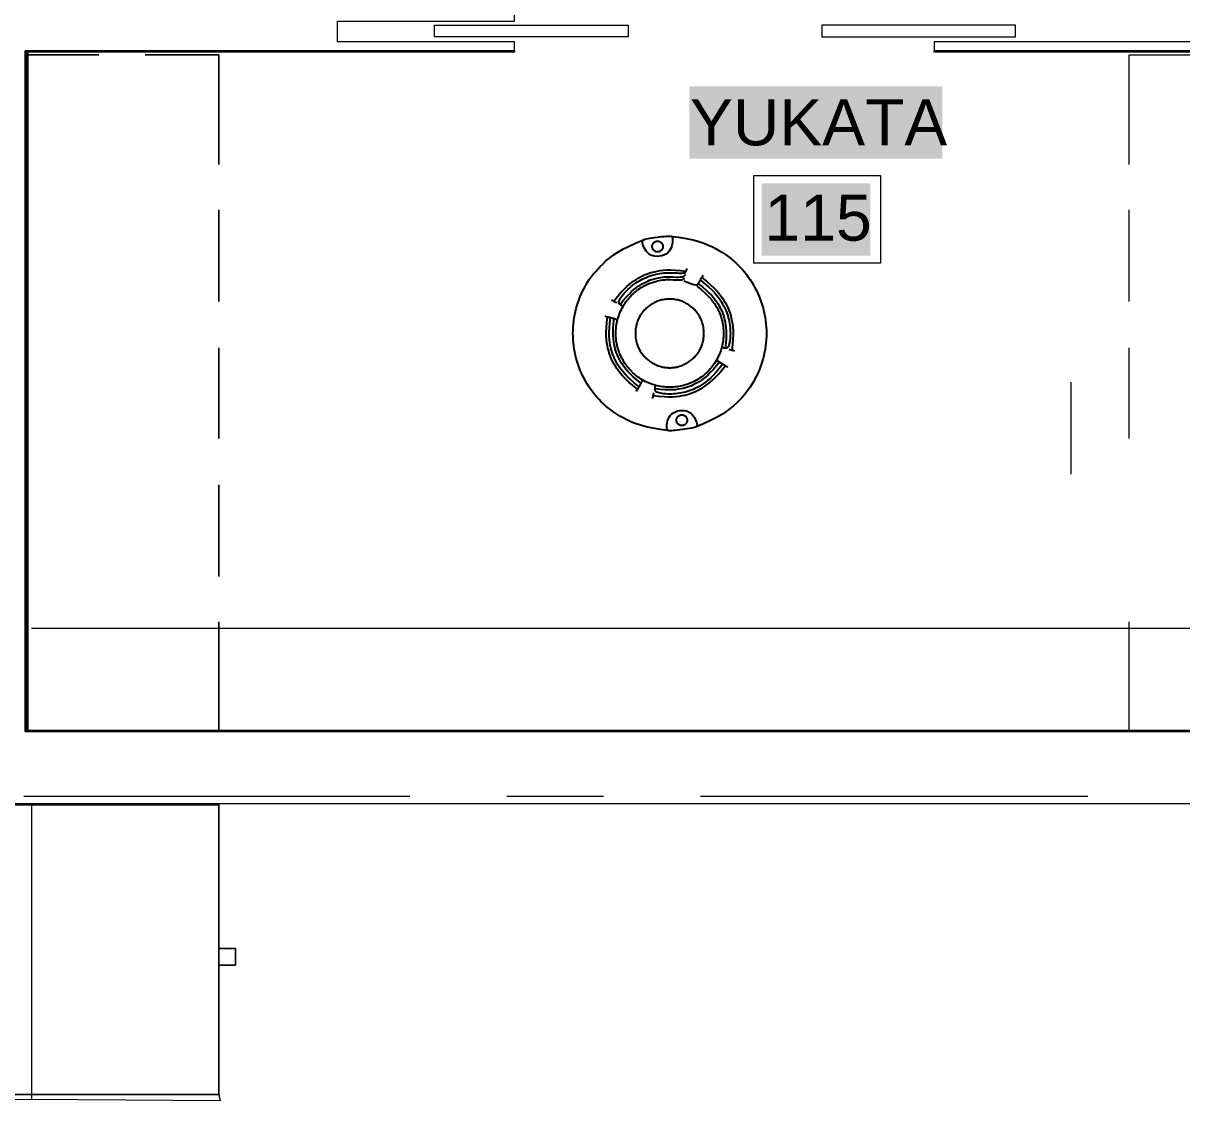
# Model space of a CAD drawing. Header units: inches. Extents: x 0.9 to 36.3, y 0.7 to 23.3.
# Drawn here: x 20.31 to 21.805, y 5.716 to 7.107 of the extents above; entities that cross this region are included whole.
import ezdxf

# ---------------------------------------------------------------- set-up
doc = ezdxf.new("R2010")
doc.units = ezdxf.units.IN
doc.layers.add('Boarder for name', color=7, linetype='Continuous', lineweight=5, true_color=0x777777)
doc.layers.add('PDF_Geometry', color=7, linetype='Continuous', lineweight=9, true_color=0x777777)
doc.layers.add('PDF_Solid Fills', color=7, linetype='Continuous', true_color=0xffffff)
doc.layers.add('PDF_Text', color=7, linetype='Continuous')
doc.layers.add('Smoke Detector', color=40, linetype='Continuous')
doc.styles.add('PDF Arial', font='arial.ttf')

msp = doc.modelspace()

# ---------------------------------------------------------------- linework, layer by layer
at = {"layer": 'Boarder for name', "linetype": 'ByBlock'}
msp.add_lwpolyline([(21.2532, 6.9106), (21.4165, 6.9106), (21.4165, 6.7973), (21.2532, 6.7973)], close=True, dxfattribs=at)
at = {"layer": 'PDF_Geometry', "linetype": 'ByBlock'}
for points in [[(20.3142, 6.0998), (20.0359, 6.0998), (20.0359, 6.1931), (20.2375, 6.1931), (20.2375, 7.6647), (19.0326, 7.6647), (19.0326, 7.7147), (20.2375, 7.7147), (20.2375, 9.223), (18.6226, 9.223), (18.6226, 9.1913), (18.5726, 9.1913), (18.5726, 9.2663), (18.5726, 9.2963), (18.6226, 9.2963), (20.3075, 9.2963), (20.7492, 9.2963), (20.7492, 9.2663), (20.7492, 9.223), (20.5625, 9.223)], [(23.6524, 7.4097), (23.6524, 7.1214), (23.6524, 7.433), (23.7024, 7.433), (23.7024, 7.0964), (23.7024, 7.0597), (23.7024, 7.0164), (23.6524, 7.0164), (23.6524, 7.0597), (23.6524, 7.0714), (22.0358, 7.0714), (22.0358, 6.1931), (23.6524, 6.1931), (23.6524, 6.2247), (23.7024, 6.2247), (23.7024, 6.1931), (23.9507, 6.1931), (23.9507, 6.0998), (20.3292, 6.0998)], [(21.9874, 6.1931), (20.3125, 6.1931), (20.3125, 7.0714), (20.9441, 7.0714), (20.9441, 7.083), (20.7158, 7.083), (20.7158, 7.1097), (20.9441, 7.1097), (20.9441, 7.1214), (20.5625, 7.1214)], [(21.8408, 7.083), (21.4858, 7.083), (21.4858, 7.0714), (21.9874, 7.0714)], [(20.3125, 7.0714), (20.3125, 7.0714)], [(20.3142, 7.0714), (20.9441, 7.0714), (20.3125, 7.0714), (20.9441, 7.0714), (20.9441, 7.0697), (20.3158, 7.0697), (20.3158, 6.1947), (21.9841, 6.1947), (21.9841, 7.0697), (21.4858, 7.0697), (21.4858, 7.0714), (21.9874, 7.0714), (21.4858, 7.0714), (21.9858, 7.0714), (21.9858, 6.1931), (21.9858, 7.0714)], [(21.9874, 7.0714), (21.9874, 6.1931), (21.9858, 6.1931), (20.3142, 6.1931), (20.3125, 6.1931), (20.3125, 7.0714)], [(20.3142, 7.0714), (20.3142, 6.1931), (20.3142, 7.0714)], [(20.9441, 7.0714), (20.9441, 7.0714)], [(21.4858, 7.0714), (21.4858, 7.0714)], [(21.7374, 6.9247), (21.7374, 7.0664), (21.8324, 7.0664)], [(21.7374, 6.7481), (21.7374, 6.8664)], [(21.7374, 6.5714), (21.7374, 6.6881)], [(21.6628, 6.5253), (21.6628, 6.6437)], [(20.3208, 6.3264), (21.9841, 6.3264)], [(21.8324, 6.1931), (21.7374, 6.1931), (21.7374, 6.3347)], [(20.3108, 6.1098), (20.8092, 6.1098)], [(20.9341, 6.1098), (21.0591, 6.1098)], [(21.1841, 6.1098), (21.6841, 6.1098)], [(20.3208, 6.0981), (20.3208, 5.7248), (20.3208, 5.7181), (20.0775, 5.7164)], [(20.5375, 6.0981), (20.5375, 6.0998), (20.5625, 6.0998), (20.3292, 6.0998), (20.3208, 6.0998), (20.3142, 6.0998), (20.0792, 6.0998), (20.1042, 6.0998), (20.3208, 6.0998), (20.5375, 6.0998)], [(20.3192, 6.0998), (20.3208, 6.0998), (20.3208, 6.0981), (20.3192, 6.0981)], [(20.5625, 6.0981), (20.5625, 6.0981)], [(20.5625, 5.8914), (20.5625, 5.7248), (20.5625, 6.0981), (20.5625, 5.9131)], [(20.5625, 5.9131), (20.5842, 5.9131), (20.5625, 5.9131)], [(20.5625, 5.8914), (20.5842, 5.8914), (20.5625, 5.8914)], [(20.5642, 5.7164), (20.3208, 5.7181)]]:
    msp.add_lwpolyline(points, dxfattribs=at)
for points in [[(20.8408, 7.0897), (20.8408, 7.1047), (21.0908, 7.1047), (21.0908, 7.0897)], [(21.5908, 7.0897), (21.5908, 7.1047), (21.3408, 7.1047), (21.3408, 7.0897)], [(20.4075, 7.0664), (20.3125, 7.0664), (20.3125, 6.9247), (20.3125, 7.0664)], [(20.5625, 6.9247), (20.5625, 7.0664), (20.4675, 7.0664), (20.5625, 7.0664)], [(20.3125, 6.8664), (20.3125, 6.7481)], [(20.5625, 6.7481), (20.5625, 6.8664)], [(20.3125, 6.6881), (20.3125, 6.5714)], [(20.5625, 6.5714), (20.5625, 6.6881)], [(20.3125, 6.5114), (20.3125, 6.3931)], [(20.5625, 6.3931), (20.5625, 6.5114)], [(20.3125, 6.3347), (20.3125, 6.1931), (20.4075, 6.1931), (20.3125, 6.1931)], [(20.5625, 6.1931), (20.5625, 6.3347), (20.5625, 6.1931), (20.4675, 6.1931)], [(20.3125, 6.1931), (21.9874, 6.1931)], [(20.5625, 6.0981), (20.5375, 6.0981), (20.3208, 6.0981), (20.1042, 6.0981), (20.0792, 6.0981), (20.0792, 6.0998), (20.3208, 6.0998), (20.5625, 6.0998)], [(20.5625, 5.8914), (20.5625, 5.9131)], [(20.5842, 5.8914), (20.5842, 5.9131)], [(20.0792, 5.7248), (20.0775, 5.7181), (20.0775, 5.7164), (20.0792, 5.7248), (20.3208, 5.7248), (20.5625, 5.7248), (20.3208, 5.7248)], [(20.5625, 5.7248), (20.5642, 5.7164), (20.5642, 5.7181)]]:
    msp.add_lwpolyline(points, close=True, dxfattribs=at)
at = {"layer": 'PDF_Solid Fills', "linetype": 'ByBlock', "transparency": 33554559}
for points in [[(21.1699, 6.9323), (21.4965, 6.9323), (21.1699, 7.0256), (21.4965, 7.0256)], [(21.2632, 6.8073), (21.4032, 6.8073), (21.2632, 6.9006), (21.4032, 6.9006)]]:
    msp.add_solid(points, dxfattribs=at)
at = {"layer": 'Smoke Detector', "linetype": 'ByBlock'}
for points in [[(21.1437, 6.5813), (21.1325, 6.5828), (21.1227, 6.5845), (21.1141, 6.5864), (21.1066, 6.5884), (21.1001, 6.5906), (21.0944, 6.5929), (21.0892, 6.5953), (21.0846, 6.5977), (21.0802, 6.6002), (21.0762, 6.6026), (21.0723, 6.6052), (21.0688, 6.6077), (21.0654, 6.6103), (21.0622, 6.613), (21.0591, 6.6158), (21.0562, 6.6186), (21.0533, 6.6215), (21.0506, 6.6246), (21.0479, 6.6277), (21.0454, 6.6309), (21.043, 6.6342), (21.0406, 6.6375), (21.0384, 6.641), (21.0363, 6.6445), (21.0344, 6.648), (21.0325, 6.6517), (21.0307, 6.6554), (21.0291, 6.6591), (21.0276, 6.6629), (21.0262, 6.6667), (21.025, 6.6706), (21.0239, 6.6746), (21.0229, 6.6785), (21.022, 6.6825), (21.0213, 6.6865), (21.0207, 6.6906), (21.0202, 6.6946), (21.0199, 6.6987), (21.0197, 6.7028), (21.0196, 6.7069), (21.0197, 6.711), (21.0199, 6.715), (21.0202, 6.7191), (21.0207, 6.7232), (21.0213, 6.7272), (21.022, 6.7312), (21.0229, 6.7352), (21.0239, 6.7392), (21.025, 6.7431), (21.0262, 6.747), (21.0276, 6.7508), (21.0291, 6.7546), (21.0307, 6.7584), (21.0325, 6.7621), (21.0344, 6.7657), (21.0363, 6.7693), (21.0384, 6.7728), (21.0407, 6.7762), (21.0431, 6.7797), (21.0457, 6.7831), (21.0485, 6.7865), (21.0515, 6.7899), (21.0548, 6.7933), (21.0584, 6.7968), (21.0622, 6.8004), (21.0666, 6.804), (21.0716, 6.8077), (21.0774, 6.8115), (21.0841, 6.8155), (21.092, 6.8196), (21.1012, 6.8238), (21.1119, 6.8282)], [(21.1445, 6.8325), (21.1559, 6.831), (21.1659, 6.8293), (21.1746, 6.8274), (21.1821, 6.8253), (21.1887, 6.8231), (21.1945, 6.8208), (21.1996, 6.8184), (21.2043, 6.816), (21.2086, 6.8136), (21.2127, 6.8111), (21.2165, 6.8086), (21.2201, 6.806), (21.2235, 6.8034), (21.2267, 6.8007), (21.2298, 6.798), (21.2327, 6.7951), (21.2355, 6.7922), (21.2383, 6.7892), (21.2409, 6.7861), (21.2435, 6.7829), (21.2459, 6.7796), (21.2482, 6.7762), (21.2504, 6.7728), (21.2525, 6.7693), (21.2545, 6.7657), (21.2564, 6.7621), (21.2581, 6.7584), (21.2598, 6.7546), (21.2613, 6.7508), (21.2626, 6.747), (21.2639, 6.7431), (21.265, 6.7392), (21.266, 6.7352), (21.2669, 6.7312), (21.2676, 6.7272), (21.2682, 6.7232), (21.2687, 6.7191), (21.269, 6.715), (21.2692, 6.711), (21.2693, 6.7069), (21.2692, 6.7028), (21.269, 6.6987), (21.2687, 6.6946), (21.2682, 6.6906), (21.2676, 6.6865), (21.2669, 6.6825), (21.266, 6.6785), (21.265, 6.6746), (21.2639, 6.6706), (21.2626, 6.6667), (21.2613, 6.6629), (21.2598, 6.6591), (21.2581, 6.6554), (21.2564, 6.6517), (21.2545, 6.648), (21.2525, 6.6445), (21.2504, 6.641), (21.2482, 6.6375), (21.2458, 6.6341), (21.2432, 6.6307), (21.2404, 6.6273), (21.2374, 6.6239), (21.2341, 6.6204), (21.2305, 6.6169), (21.2266, 6.6134), (21.2223, 6.6098), (21.2173, 6.6061), (21.2116, 6.6022), (21.2049, 6.5983), (21.1971, 6.5943), (21.1881, 6.5901), (21.1776, 6.5857)], [(21.0835, 6.742), (21.0824, 6.7427), (21.0813, 6.7434), (21.0804, 6.744), (21.0797, 6.7447), (21.0792, 6.7455), (21.0789, 6.7464), (21.0788, 6.7474), (21.079, 6.7486), (21.0795, 6.7499), (21.0803, 6.7515), (21.0814, 6.7531), (21.0826, 6.7549), (21.084, 6.7567), (21.0856, 6.7586), (21.0873, 6.7604), (21.089, 6.7623), (21.0909, 6.764), (21.0928, 6.7658), (21.0947, 6.7674), (21.0967, 6.769), (21.0988, 6.7705), (21.1009, 6.772), (21.1031, 6.7734), (21.1053, 6.7747), (21.1075, 6.776), (21.1098, 6.7771), (21.1121, 6.7782), (21.1145, 6.7792), (21.1168, 6.7802), (21.1193, 6.781), (21.1217, 6.7818), (21.1242, 6.7825), (21.1266, 6.7832), (21.1292, 6.7837), (21.1317, 6.7842), (21.1342, 6.7845), (21.1368, 6.7848), (21.1393, 6.785), (21.1419, 6.7852), (21.1444, 6.7852), (21.147, 6.7852), (21.1495, 6.7851), (21.152, 6.7849), (21.1543, 6.7848), (21.1565, 6.7847), (21.1585, 6.7847), (21.1603, 6.7847), (21.1618, 6.7848), (21.163, 6.785), (21.164, 6.7854), (21.1648, 6.7859), (21.1654, 6.7866), (21.1658, 6.7874), (21.1662, 6.7884), (21.1666, 6.7895), (21.1669, 6.7907)], [(21.0725, 6.7484), (21.0772, 6.7544), (21.0816, 6.7595), (21.0856, 6.7638), (21.0893, 6.7674), (21.0927, 6.7704), (21.0959, 6.7729), (21.099, 6.7751), (21.1019, 6.7769), (21.1047, 6.7786), (21.1075, 6.7801), (21.1103, 6.7815), (21.113, 6.7827), (21.1159, 6.7838), (21.1188, 6.7848), (21.1218, 6.7857), (21.125, 6.7865), (21.1283, 6.7872), (21.132, 6.7879), (21.1361, 6.7884), (21.1407, 6.7887), (21.1458, 6.7887), (21.1517, 6.7885), (21.1584, 6.788), (21.1659, 6.7871)], [(21.1796, 6.7678), (21.1847, 6.7638), (21.189, 6.7601), (21.1926, 6.7567), (21.1956, 6.7536), (21.1982, 6.7506), (21.2003, 6.7479), (21.2021, 6.7453), (21.2037, 6.7429), (21.2051, 6.7405), (21.2064, 6.7381), (21.2075, 6.7359), (21.2086, 6.7336), (21.2095, 6.7314), (21.2103, 6.7292), (21.211, 6.7271), (21.2116, 6.7249), (21.2122, 6.7227), (21.2126, 6.7204), (21.213, 6.7182), (21.2134, 6.7159), (21.2136, 6.7137), (21.2138, 6.7114), (21.2139, 6.7091), (21.214, 6.7069), (21.2139, 6.7046), (21.2138, 6.7023), (21.2136, 6.7001), (21.2134, 6.6978), (21.213, 6.6955), (21.2126, 6.6933), (21.2122, 6.6911), (21.2116, 6.6889), (21.211, 6.6867), (21.2103, 6.6845), (21.2095, 6.6824), (21.2087, 6.6803), (21.2078, 6.6782), (21.2068, 6.6761), (21.2058, 6.6741), (21.2047, 6.6721), (21.2035, 6.6701), (21.2023, 6.6682), (21.201, 6.6664), (21.1996, 6.6645), (21.1982, 6.6628), (21.1967, 6.661), (21.1952, 6.6593), (21.1936, 6.6577), (21.192, 6.6561), (21.1903, 6.6546), (21.1885, 6.6531), (21.1868, 6.6517), (21.1849, 6.6503), (21.1831, 6.6491), (21.1812, 6.6478), (21.1792, 6.6466), (21.1772, 6.6455), (21.1752, 6.6445), (21.1731, 6.6435), (21.171, 6.6426), (21.1689, 6.6418), (21.1668, 6.641), (21.1646, 6.6403), (21.1624, 6.6397), (21.1602, 6.6391), (21.158, 6.6387), (21.1558, 6.6383), (21.1535, 6.6379), (21.1513, 6.6377), (21.149, 6.6375), (21.1467, 6.6374), (21.1444, 6.6373), (21.1422, 6.6374), (21.1399, 6.6375), (21.1376, 6.6377), (21.1354, 6.6379), (21.1331, 6.6383), (21.1309, 6.6387), (21.1286, 6.6391), (21.1264, 6.6397), (21.1242, 6.6403), (21.1221, 6.641), (21.1199, 6.6418), (21.1178, 6.6426), (21.1157, 6.6435), (21.1137, 6.6445), (21.1117, 6.6455), (21.1097, 6.6466), (21.1077, 6.6478), (21.1058, 6.6491), (21.1039, 6.6503), (21.1021, 6.6517), (21.1003, 6.6531), (21.0986, 6.6546), (21.0969, 6.6561), (21.0953, 6.6577), (21.0937, 6.6593), (21.0922, 6.661), (21.0907, 6.6628), (21.0893, 6.6645), (21.0879, 6.6664), (21.0866, 6.6682), (21.0854, 6.6701), (21.0842, 6.6721), (21.0831, 6.6741), (21.0821, 6.6761), (21.0811, 6.6782), (21.0802, 6.6803), (21.0794, 6.6824), (21.0786, 6.6845), (21.0779, 6.6867), (21.0773, 6.6889), (21.0767, 6.6911), (21.0762, 6.6933), (21.0758, 6.6955), (21.0755, 6.6978), (21.0752, 6.7001), (21.075, 6.7023), (21.0749, 6.7046), (21.0749, 6.7069), (21.0749, 6.7091), (21.075, 6.7114), (21.0752, 6.7137), (21.0755, 6.7159), (21.0758, 6.7182), (21.0762, 6.7204), (21.0767, 6.7227), (21.0773, 6.7249), (21.0779, 6.7271), (21.0786, 6.7292), (21.0794, 6.7314), (21.0802, 6.7335), (21.0811, 6.7356), (21.0821, 6.7376), (21.0831, 6.7396), (21.0842, 6.7416), (21.0854, 6.7436), (21.0866, 6.7455), (21.0879, 6.7474), (21.0893, 6.7492), (21.0907, 6.751), (21.0922, 6.7527), (21.0937, 6.7544), (21.0953, 6.756), (21.0969, 6.7576), (21.0986, 6.7591), (21.1003, 6.7606), (21.1021, 6.762), (21.1039, 6.7634), (21.1058, 6.7647), (21.1077, 6.7659), (21.1097, 6.7671), (21.1117, 6.7682), (21.1137, 6.7692), (21.1157, 6.7702), (21.1178, 6.7711), (21.1199, 6.7719), (21.1221, 6.7727), (21.1242, 6.7734), (21.1264, 6.774), (21.1286, 6.7746), (21.1309, 6.7751), (21.1332, 6.7755), (21.1355, 6.7758), (21.138, 6.776), (21.1405, 6.7762), (21.1432, 6.7762), (21.146, 6.7762), (21.1488, 6.7761), (21.1518, 6.776), (21.1546, 6.7759), (21.1573, 6.7759), (21.1596, 6.7761), (21.1615, 6.7765), (21.1629, 6.7773), (21.1636, 6.7784)], [(21.0803, 6.7439), (21.0845, 6.7492), (21.0884, 6.7538), (21.092, 6.7576), (21.0953, 6.7608), (21.0983, 6.7635), (21.1012, 6.7657), (21.1039, 6.7676), (21.1065, 6.7693), (21.1091, 6.7708), (21.1115, 6.7721), (21.1139, 6.7733), (21.1163, 6.7744), (21.1186, 6.7754), (21.1209, 6.7762), (21.1232, 6.7769), (21.1255, 6.7776), (21.1278, 6.7782), (21.1302, 6.7787), (21.1326, 6.7791), (21.1351, 6.7794), (21.1376, 6.7797), (21.1403, 6.7799), (21.1431, 6.7799), (21.146, 6.7799), (21.1491, 6.7798), (21.1522, 6.7796), (21.1552, 6.7796), (21.158, 6.7797), (21.1605, 6.78), (21.1625, 6.7807), (21.1641, 6.7818), (21.1649, 6.7834)], [(21.1626, 6.7748), (21.1683, 6.7726), (21.1726, 6.771), (21.1758, 6.7701), (21.1781, 6.7697), (21.1796, 6.7696), (21.1805, 6.7699), (21.1811, 6.7704), (21.1814, 6.771), (21.1818, 6.7715), (21.1821, 6.7721), (21.1824, 6.7727), (21.1828, 6.7733), (21.1831, 6.7738), (21.1834, 6.7744), (21.1838, 6.775), (21.1841, 6.7756), (21.1845, 6.7762), (21.1848, 6.7768), (21.1852, 6.7775), (21.1856, 6.7782), (21.1861, 6.779), (21.1866, 6.7799), (21.1872, 6.7809), (21.1878, 6.782)], [(21.1841, 6.7755), (21.1897, 6.771), (21.1946, 6.7668), (21.1987, 6.763), (21.2021, 6.7595), (21.205, 6.7562), (21.2074, 6.7531), (21.2094, 6.7502), (21.2112, 6.7474), (21.2128, 6.7447), (21.2142, 6.7421), (21.2155, 6.7395), (21.2167, 6.737), (21.2177, 6.7345), (21.2186, 6.7321), (21.2194, 6.7296), (21.2201, 6.7271), (21.2207, 6.7247), (21.2213, 6.7222), (21.2217, 6.7196), (21.2221, 6.7171), (21.2224, 6.7145), (21.2226, 6.712), (21.2227, 6.7094), (21.2228, 6.7069), (21.2227, 6.7043), (21.2226, 6.7018), (21.2224, 6.6994), (21.2221, 6.6971), (21.2217, 6.695), (21.2213, 6.6931), (21.2208, 6.6914), (21.2202, 6.6901), (21.2195, 6.6891), (21.2187, 6.6884), (21.2179, 6.688), (21.217, 6.6879), (21.216, 6.6879), (21.2149, 6.688), (21.2137, 6.6883), (21.2124, 6.6887)], [(21.186, 6.7788), (21.192, 6.7741), (21.197, 6.7697), (21.2013, 6.7657), (21.2049, 6.762), (21.208, 6.7586), (21.2105, 6.7554), (21.2126, 6.7523), (21.2145, 6.7494), (21.2162, 6.7466), (21.2177, 6.7438), (21.219, 6.741), (21.2202, 6.7383), (21.2213, 6.7354), (21.2223, 6.7325), (21.2232, 6.7295), (21.224, 6.7263), (21.2248, 6.723), (21.2254, 6.7193), (21.2259, 6.7152), (21.2262, 6.7106), (21.2263, 6.7055), (21.2261, 6.6996), (21.2256, 6.6929), (21.2247, 6.6854)], [(21.1815, 6.771), (21.1868, 6.7668), (21.1913, 6.7629), (21.1951, 6.7593), (21.1984, 6.756), (21.201, 6.753), (21.2033, 6.7501), (21.2052, 6.7474), (21.2069, 6.7448), (21.2084, 6.7422), (21.2097, 6.7398), (21.2109, 6.7373), (21.212, 6.7349), (21.213, 6.7323), (21.2139, 6.7298), (21.2147, 6.7271), (21.2154, 6.7242), (21.216, 6.7212), (21.2166, 6.7179), (21.2171, 6.7143), (21.2173, 6.7102), (21.2174, 6.7056), (21.2172, 6.7004), (21.2168, 6.6945), (21.216, 6.6877)], [(21.0693, 6.7503), (21.0703, 6.7497), (21.0712, 6.7492), (21.0719, 6.7488), (21.0725, 6.7484), (21.0731, 6.748), (21.0738, 6.7476), (21.0747, 6.7471), (21.0758, 6.7465)], [(21.0606, 6.7293), (21.0618, 6.729), (21.063, 6.7287), (21.064, 6.7284), (21.0649, 6.7282), (21.0658, 6.7279), (21.0666, 6.7277), (21.0674, 6.7275), (21.0682, 6.7273), (21.069, 6.7271), (21.0699, 6.7268), (21.0708, 6.7266), (21.0718, 6.7263), (21.0729, 6.726), (21.074, 6.7257), (21.0752, 6.7254), (21.0765, 6.7251)], [(21.1029, 6.6349), (21.0969, 6.6396), (21.0918, 6.644), (21.0875, 6.648), (21.0839, 6.6517), (21.0809, 6.6552), (21.0784, 6.6584), (21.0762, 6.6614), (21.0744, 6.6644), (21.0727, 6.6672), (21.0712, 6.67), (21.0698, 6.6727), (21.0686, 6.6755), (21.0675, 6.6783), (21.0665, 6.6812), (21.0657, 6.6842), (21.0648, 6.6874), (21.0641, 6.6908), (21.0634, 6.6945), (21.063, 6.6985), (21.0626, 6.7031), (21.0626, 6.7083), (21.0628, 6.7141), (21.0633, 6.7208), (21.0642, 6.7284)], [(21.1048, 6.6382), (21.0991, 6.6428), (21.0943, 6.6469), (21.0902, 6.6507), (21.0868, 6.6543), (21.0839, 6.6576), (21.0815, 6.6606), (21.0794, 6.6636), (21.0776, 6.6663), (21.0761, 6.669), (21.0746, 6.6717), (21.0733, 6.6743), (21.0722, 6.6769), (21.0711, 6.6796), (21.0702, 6.6824), (21.0693, 6.6853), (21.0685, 6.6883), (21.0678, 6.6915), (21.0672, 6.695), (21.0668, 6.6989), (21.0665, 6.7033), (21.0664, 6.7082), (21.0666, 6.7138), (21.0671, 6.7202), (21.0679, 6.7274)], [(21.1074, 6.6427), (21.1021, 6.6469), (21.0975, 6.6508), (21.0937, 6.6544), (21.0905, 6.6577), (21.0878, 6.6608), (21.0856, 6.6637), (21.0837, 6.6664), (21.082, 6.669), (21.0805, 6.6715), (21.0792, 6.674), (21.078, 6.6764), (21.0769, 6.6789), (21.0759, 6.6814), (21.075, 6.684), (21.0742, 6.6867), (21.0735, 6.6895), (21.0728, 6.6925), (21.0723, 6.6958), (21.0718, 6.6994), (21.0715, 6.7035), (21.0715, 6.7081), (21.0717, 6.7133), (21.0721, 6.7193), (21.0729, 6.726)], [(21.221, 6.6864), (21.2222, 6.686), (21.2232, 6.6858), (21.224, 6.6856), (21.2247, 6.6854), (21.2254, 6.6852), (21.2262, 6.685), (21.2271, 6.6847), (21.2283, 6.6844)], [(21.2086, 6.6698), (21.2044, 6.6645), (21.2005, 6.66), (21.1969, 6.6562), (21.1936, 6.6529), (21.1905, 6.6503), (21.1876, 6.648), (21.1849, 6.6461), (21.1823, 6.6444), (21.1798, 6.6429), (21.1773, 6.6416), (21.1749, 6.6404), (21.1724, 6.6393), (21.1699, 6.6383), (21.1673, 6.6375), (21.1646, 6.6367), (21.1618, 6.6359), (21.1588, 6.6353), (21.1555, 6.6347), (21.1519, 6.6342), (21.1478, 6.634), (21.1432, 6.6339), (21.138, 6.6341), (21.132, 6.6345), (21.1253, 6.6353)], [(21.2053, 6.6717), (21.2065, 6.671), (21.2076, 6.6704), (21.2086, 6.6698), (21.2095, 6.6693), (21.2104, 6.6688), (21.2112, 6.6683), (21.212, 6.6678), (21.2128, 6.6674), (21.2135, 6.667), (21.2142, 6.6666), (21.215, 6.6662), (21.2157, 6.6657), (21.2166, 6.6652), (21.2175, 6.6647), (21.2185, 6.6641), (21.2196, 6.6635)], [(21.1229, 6.6266), (21.1305, 6.6257), (21.1372, 6.6252), (21.143, 6.625), (21.1482, 6.6251), (21.1528, 6.6254), (21.1569, 6.6259), (21.1605, 6.6265), (21.1639, 6.6273), (21.1671, 6.6281), (21.1701, 6.629), (21.173, 6.63), (21.1758, 6.6311), (21.1786, 6.6323), (21.1814, 6.6336), (21.1841, 6.6351), (21.187, 6.6368), (21.1899, 6.6387), (21.1929, 6.6408), (21.1961, 6.6434), (21.1996, 6.6464), (21.2033, 6.65), (21.2073, 6.6543), (21.2117, 6.6593), (21.2164, 6.6653)], [(21.2131, 6.6673), (21.2085, 6.6616), (21.2044, 6.6567), (21.2006, 6.6526), (21.197, 6.6492), (21.1937, 6.6463), (21.1907, 6.6439), (21.1878, 6.6419), (21.185, 6.6401), (21.1823, 6.6385), (21.1797, 6.6371), (21.1771, 6.6358), (21.1746, 6.6346), (21.1721, 6.6336), (21.1696, 6.6327), (21.1672, 6.6319), (21.1647, 6.6312), (21.1622, 6.6306), (21.1597, 6.63), (21.1572, 6.6296), (21.1547, 6.6292), (21.1521, 6.6289), (21.1496, 6.6287), (21.147, 6.6286), (21.1444, 6.6285), (21.1419, 6.6286), (21.1394, 6.6287), (21.1369, 6.6289), (21.1346, 6.6292), (21.1325, 6.6296), (21.1306, 6.63), (21.129, 6.6305), (21.1277, 6.6311), (21.1267, 6.6318), (21.126, 6.6326), (21.1256, 6.6334), (21.1254, 6.6343), (21.1255, 6.6353), (21.1256, 6.6364), (21.1259, 6.6376), (21.1262, 6.6389)], [(21.1093, 6.646), (21.1086, 6.6448), (21.108, 6.6437), (21.1074, 6.6427), (21.1068, 6.6418), (21.1063, 6.6409), (21.1059, 6.6401), (21.1054, 6.6393), (21.105, 6.6385), (21.1046, 6.6378), (21.1041, 6.6371), (21.1037, 6.6363), (21.1033, 6.6356), (21.1028, 6.6347), (21.1023, 6.6338), (21.1017, 6.6328), (21.101, 6.6317)], [(21.1239, 6.6303), (21.1236, 6.6291), (21.1233, 6.6281), (21.1231, 6.6273), (21.1229, 6.6266), (21.1227, 6.6259), (21.1225, 6.6251), (21.1223, 6.6242), (21.122, 6.623)]]:
    msp.add_lwpolyline(points, dxfattribs=at)
for points in [[(21.1419, 6.8109), (21.1396, 6.8092), (21.1371, 6.8079), (21.1343, 6.807), (21.1313, 6.8064), (21.1283, 6.8062), (21.1254, 6.8064), (21.1226, 6.807), (21.12, 6.808), (21.1177, 6.8094), (21.1157, 6.8112), (21.114, 6.8131), (21.1126, 6.8153), (21.1114, 6.8174), (21.1105, 6.8196), (21.1098, 6.8215), (21.1094, 6.8233), (21.1092, 6.8247), (21.1093, 6.8258), (21.1096, 6.8267), (21.1103, 6.8274), (21.1112, 6.828), (21.1126, 6.8284), (21.1143, 6.8288), (21.1164, 6.8292), (21.119, 6.8296), (21.1218, 6.8301), (21.1249, 6.8305), (21.1281, 6.8309), (21.1313, 6.8313), (21.1344, 6.8317), (21.1373, 6.832), (21.1398, 6.8323), (21.142, 6.8325), (21.1438, 6.8325), (21.1452, 6.8325), (21.1462, 6.8322), (21.147, 6.8317), (21.1476, 6.8309), (21.148, 6.8298), (21.1481, 6.8284), (21.1482, 6.8266), (21.1481, 6.8245), (21.1477, 6.8222), (21.1472, 6.8198), (21.1463, 6.8174), (21.1452, 6.815), (21.1437, 6.8128)], [(21.1322, 6.825), (21.1324, 6.8248), (21.1326, 6.8247), (21.1328, 6.8246), (21.133, 6.8245), (21.1331, 6.8243), (21.1333, 6.8242), (21.1335, 6.824), (21.1336, 6.8239), (21.1338, 6.8237), (21.134, 6.8235), (21.1341, 6.8234), (21.1342, 6.8232), (21.1344, 6.823), (21.1345, 6.8228), (21.1346, 6.8226), (21.1347, 6.8224), (21.1349, 6.8222), (21.135, 6.822), (21.1351, 6.8218), (21.1351, 6.8216), (21.1352, 6.8214), (21.1353, 6.8212), (21.1354, 6.821), (21.1354, 6.8208), (21.1355, 6.8205), (21.1355, 6.8203), (21.1356, 6.8201), (21.1356, 6.8199), (21.1356, 6.8196), (21.1357, 6.8194), (21.1357, 6.8192), (21.1357, 6.819), (21.1357, 6.8187), (21.1357, 6.8185), (21.1356, 6.8183), (21.1356, 6.8181), (21.1356, 6.8178), (21.1355, 6.8176), (21.1355, 6.8174), (21.1354, 6.8172), (21.1354, 6.817), (21.1353, 6.8167), (21.1352, 6.8165), (21.1351, 6.8163), (21.1351, 6.8161), (21.135, 6.8159), (21.1349, 6.8157), (21.1347, 6.8155), (21.1346, 6.8153), (21.1345, 6.8151), (21.1344, 6.8149), (21.1342, 6.8148), (21.1341, 6.8146), (21.134, 6.8144), (21.1338, 6.8142), (21.1336, 6.8141), (21.1335, 6.8139), (21.1333, 6.8138), (21.1331, 6.8136), (21.133, 6.8135), (21.1328, 6.8133), (21.1326, 6.8132), (21.1324, 6.8131), (21.1322, 6.813), (21.132, 6.8129), (21.1318, 6.8128), (21.1316, 6.8127), (21.1314, 6.8126), (21.1312, 6.8125), (21.131, 6.8124), (21.1308, 6.8123), (21.1305, 6.8123), (21.1303, 6.8122), (21.1301, 6.8122), (21.1299, 6.8121), (21.1297, 6.8121), (21.1294, 6.8121), (21.1292, 6.8121), (21.129, 6.8121), (21.1288, 6.8121), (21.1285, 6.8121), (21.1283, 6.8121), (21.1281, 6.8121), (21.1279, 6.8121), (21.1276, 6.8121), (21.1274, 6.8122), (21.1272, 6.8122), (21.127, 6.8123), (21.1267, 6.8123), (21.1265, 6.8124), (21.1263, 6.8125), (21.1261, 6.8126), (21.1259, 6.8127), (21.1257, 6.8128), (21.1255, 6.8129), (21.1253, 6.813), (21.1251, 6.8131), (21.1249, 6.8132), (21.1247, 6.8133), (21.1245, 6.8135), (21.1244, 6.8136), (21.1242, 6.8138), (21.124, 6.8139), (21.1239, 6.8141), (21.1237, 6.8142), (21.1236, 6.8144), (21.1234, 6.8146), (21.1233, 6.8148), (21.1231, 6.8149), (21.123, 6.8151), (21.1229, 6.8153), (21.1228, 6.8155), (21.1227, 6.8157), (21.1225, 6.8159), (21.1225, 6.8161), (21.1224, 6.8163), (21.1223, 6.8165), (21.1222, 6.8167), (21.1221, 6.817), (21.1221, 6.8172), (21.122, 6.8174), (21.122, 6.8176), (21.1219, 6.8178), (21.1219, 6.8181), (21.1219, 6.8183), (21.1219, 6.8185), (21.1218, 6.8187), (21.1218, 6.819), (21.1218, 6.8192), (21.1219, 6.8194), (21.1219, 6.8196), (21.1219, 6.8199), (21.1219, 6.8201), (21.122, 6.8203), (21.122, 6.8205), (21.1221, 6.8208), (21.1221, 6.821), (21.1222, 6.8212), (21.1223, 6.8214), (21.1224, 6.8216), (21.1225, 6.8218), (21.1225, 6.822), (21.1227, 6.8222), (21.1228, 6.8224), (21.1229, 6.8226), (21.123, 6.8228), (21.1231, 6.823), (21.1233, 6.8232), (21.1234, 6.8234), (21.1236, 6.8235), (21.1237, 6.8237), (21.1239, 6.8239), (21.124, 6.824), (21.1242, 6.8242), (21.1244, 6.8243), (21.1245, 6.8245), (21.1247, 6.8246), (21.1249, 6.8247), (21.1251, 6.8248), (21.1253, 6.825), (21.1255, 6.8251), (21.1257, 6.8252), (21.1259, 6.8253), (21.1261, 6.8254), (21.1263, 6.8254), (21.1265, 6.8255), (21.1267, 6.8256), (21.127, 6.8257), (21.1272, 6.8257), (21.1274, 6.8258), (21.1276, 6.8258), (21.1279, 6.8258), (21.1281, 6.8259), (21.1283, 6.8259), (21.1285, 6.8259), (21.1288, 6.8259), (21.129, 6.8259), (21.1292, 6.8259), (21.1294, 6.8259), (21.1297, 6.8258), (21.1299, 6.8258), (21.1301, 6.8258), (21.1303, 6.8257), (21.1305, 6.8257), (21.1308, 6.8256), (21.131, 6.8255), (21.1312, 6.8254), (21.1314, 6.8254), (21.1316, 6.8253), (21.1318, 6.8252), (21.132, 6.8251)], [(21.1017, 6.7183), (21.1013, 6.7169), (21.101, 6.7155), (21.1007, 6.7141), (21.1005, 6.7126), (21.1004, 6.7112), (21.1002, 6.7098), (21.1002, 6.7083), (21.1002, 6.7069), (21.1002, 6.7054), (21.1002, 6.704), (21.1004, 6.7025), (21.1005, 6.7011), (21.1007, 6.6997), (21.101, 6.6982), (21.1013, 6.6968), (21.1017, 6.6954), (21.1021, 6.694), (21.1025, 6.6926), (21.103, 6.6913), (21.1035, 6.6899), (21.1041, 6.6886), (21.1047, 6.6873), (21.1054, 6.686), (21.1061, 6.6847), (21.1068, 6.6835), (21.1076, 6.6823), (21.1084, 6.6811), (21.1093, 6.6799), (21.1102, 6.6788), (21.1111, 6.6777), (21.1121, 6.6766), (21.1131, 6.6756), (21.1142, 6.6745), (21.1152, 6.6736), (21.1163, 6.6726), (21.1175, 6.6717), (21.1186, 6.6709), (21.1198, 6.67), (21.1211, 6.6693), (21.1223, 6.6685), (21.1236, 6.6678), (21.1248, 6.6672), (21.1262, 6.6665), (21.1275, 6.666), (21.1288, 6.6654), (21.1302, 6.6649), (21.1316, 6.6645), (21.133, 6.6641), (21.1344, 6.6637), (21.1358, 6.6634), (21.1372, 6.6632), (21.1387, 6.663), (21.1401, 6.6628), (21.1415, 6.6627), (21.143, 6.6626), (21.1444, 6.6626), (21.1459, 6.6626), (21.1473, 6.6627), (21.1488, 6.6628), (21.1502, 6.663), (21.1516, 6.6632), (21.1531, 6.6634), (21.1545, 6.6637), (21.1559, 6.6641), (21.1573, 6.6645), (21.1587, 6.6649), (21.16, 6.6654), (21.1614, 6.666), (21.1627, 6.6665), (21.164, 6.6672), (21.1653, 6.6678), (21.1666, 6.6685), (21.1678, 6.6693), (21.169, 6.67), (21.1702, 6.6709), (21.1714, 6.6717), (21.1725, 6.6726), (21.1736, 6.6736), (21.1747, 6.6745), (21.1757, 6.6756), (21.1768, 6.6766), (21.1777, 6.6777), (21.1787, 6.6788), (21.1796, 6.6799), (21.1804, 6.6811), (21.1813, 6.6823), (21.182, 6.6835), (21.1828, 6.6847), (21.1835, 6.686), (21.1842, 6.6873), (21.1848, 6.6886), (21.1853, 6.6899), (21.1859, 6.6913), (21.1864, 6.6926), (21.1868, 6.694), (21.1872, 6.6954), (21.1876, 6.6968), (21.1879, 6.6982), (21.1881, 6.6997), (21.1883, 6.7011), (21.1885, 6.7025), (21.1886, 6.704), (21.1887, 6.7054), (21.1887, 6.7069), (21.1887, 6.7083), (21.1886, 6.7098), (21.1885, 6.7112), (21.1883, 6.7126), (21.1881, 6.7141), (21.1879, 6.7155), (21.1876, 6.7169), (21.1872, 6.7183), (21.1868, 6.7197), (21.1864, 6.7211), (21.1859, 6.7225), (21.1853, 6.7238), (21.1848, 6.7251), (21.1842, 6.7265), (21.1835, 6.7277), (21.1828, 6.729), (21.182, 6.7303), (21.1813, 6.7315), (21.1804, 6.7327), (21.1796, 6.7338), (21.1787, 6.735), (21.1777, 6.7361), (21.1768, 6.7371), (21.1757, 6.7382), (21.1747, 6.7392), (21.1736, 6.7402), (21.1725, 6.7411), (21.1714, 6.742), (21.1702, 6.7429), (21.169, 6.7437), (21.1678, 6.7445), (21.1666, 6.7452), (21.1653, 6.7459), (21.164, 6.7466), (21.1627, 6.7472), (21.1614, 6.7478), (21.16, 6.7483), (21.1587, 6.7488), (21.1573, 6.7492), (21.1559, 6.7496), (21.1545, 6.75), (21.1531, 6.7503), (21.1516, 6.7506), (21.1502, 6.7508), (21.1488, 6.7509), (21.1473, 6.7511), (21.1459, 6.7511), (21.1444, 6.7512), (21.143, 6.7511), (21.1415, 6.7511), (21.1401, 6.7509), (21.1387, 6.7508), (21.1372, 6.7506), (21.1358, 6.7503), (21.1344, 6.75), (21.133, 6.7496), (21.1316, 6.7492), (21.1302, 6.7488), (21.1288, 6.7483), (21.1275, 6.7478), (21.1262, 6.7472), (21.1248, 6.7466), (21.1236, 6.7459), (21.1223, 6.7452), (21.1211, 6.7445), (21.1198, 6.7437), (21.1186, 6.7429), (21.1175, 6.742), (21.1163, 6.7411), (21.1152, 6.7402), (21.1142, 6.7392), (21.1131, 6.7382), (21.1121, 6.7371), (21.1111, 6.7361), (21.1102, 6.735), (21.1093, 6.7338), (21.1084, 6.7327), (21.1076, 6.7315), (21.1068, 6.7303), (21.1061, 6.729), (21.1054, 6.7277), (21.1047, 6.7265), (21.1041, 6.7251), (21.1035, 6.7238), (21.103, 6.7225), (21.1025, 6.7211), (21.1021, 6.7197)], [(21.147, 6.6029), (21.1493, 6.6045), (21.1518, 6.6058), (21.1546, 6.6068), (21.1575, 6.6073), (21.1605, 6.6075), (21.1635, 6.6073), (21.1663, 6.6068), (21.1689, 6.6057), (21.1712, 6.6043), (21.1732, 6.6026), (21.1749, 6.6006), (21.1763, 6.5985), (21.1775, 6.5963), (21.1784, 6.5942), (21.179, 6.5922), (21.1795, 6.5905), (21.1797, 6.589), (21.1796, 6.5879), (21.1793, 6.587), (21.1786, 6.5863), (21.1776, 6.5857), (21.1763, 6.5853), (21.1746, 6.5849), (21.1725, 6.5845), (21.1699, 6.5841), (21.1671, 6.5837), (21.164, 6.5832), (21.1608, 6.5828), (21.1576, 6.5824), (21.1545, 6.582), (21.1516, 6.5817), (21.149, 6.5814), (21.1469, 6.5813), (21.1451, 6.5812), (21.1437, 6.5813), (21.1426, 6.5816), (21.1418, 6.5821), (21.1413, 6.5828), (21.1409, 6.5839), (21.1407, 6.5854), (21.1407, 6.5871), (21.1408, 6.5892), (21.1411, 6.5915), (21.1417, 6.5939), (21.1425, 6.5963), (21.1437, 6.5987), (21.1452, 6.6009)], [(21.1668, 6.593), (21.1667, 6.5928), (21.1667, 6.5925), (21.1666, 6.5923), (21.1665, 6.5921), (21.1664, 6.5919), (21.1663, 6.5917), (21.1662, 6.5915), (21.1661, 6.5913), (21.166, 6.5911), (21.1659, 6.5909), (21.1657, 6.5907), (21.1656, 6.5906), (21.1655, 6.5904), (21.1653, 6.5902), (21.1652, 6.59), (21.165, 6.5899), (21.1648, 6.5897), (21.1647, 6.5896), (21.1645, 6.5894), (21.1643, 6.5893), (21.1641, 6.5891), (21.164, 6.589), (21.1638, 6.5889), (21.1636, 6.5888), (21.1634, 6.5887), (21.1632, 6.5886), (21.163, 6.5885), (21.1628, 6.5884), (21.1626, 6.5883), (21.1623, 6.5882), (21.1621, 6.5881), (21.1619, 6.5881), (21.1617, 6.588), (21.1615, 6.588), (21.1612, 6.5879), (21.161, 6.5879), (21.1608, 6.5879), (21.1606, 6.5879), (21.1603, 6.5879), (21.1601, 6.5878), (21.1599, 6.5879), (21.1597, 6.5879), (21.1594, 6.5879), (21.1592, 6.5879), (21.159, 6.5879), (21.1588, 6.588), (21.1585, 6.588), (21.1583, 6.5881), (21.1581, 6.5881), (21.1579, 6.5882), (21.1577, 6.5883), (21.1575, 6.5884), (21.1573, 6.5885), (21.1571, 6.5886), (21.1569, 6.5887), (21.1567, 6.5888), (21.1565, 6.5889), (21.1563, 6.589), (21.1561, 6.5891), (21.1559, 6.5893), (21.1557, 6.5894), (21.1556, 6.5896), (21.1554, 6.5897), (21.1552, 6.5899), (21.1551, 6.59), (21.1549, 6.5902), (21.1548, 6.5904), (21.1546, 6.5906), (21.1545, 6.5907), (21.1544, 6.5909), (21.1542, 6.5911), (21.1541, 6.5913), (21.154, 6.5915), (21.1539, 6.5917), (21.1538, 6.5919), (21.1537, 6.5921), (21.1536, 6.5923), (21.1536, 6.5925), (21.1535, 6.5928), (21.1534, 6.593), (21.1534, 6.5932), (21.1533, 6.5934), (21.1533, 6.5936), (21.1533, 6.5939), (21.1532, 6.5941), (21.1532, 6.5943), (21.1532, 6.5945), (21.1532, 6.5948), (21.1532, 6.595), (21.1532, 6.5952), (21.1532, 6.5954), (21.1533, 6.5957), (21.1533, 6.5959), (21.1533, 6.5961), (21.1534, 6.5963), (21.1534, 6.5966), (21.1535, 6.5968), (21.1536, 6.597), (21.1536, 6.5972), (21.1537, 6.5974), (21.1538, 6.5976), (21.1539, 6.5978), (21.154, 6.598), (21.1541, 6.5982), (21.1542, 6.5984), (21.1544, 6.5986), (21.1545, 6.5988), (21.1546, 6.599), (21.1548, 6.5992), (21.1549, 6.5993), (21.1551, 6.5995), (21.1552, 6.5997), (21.1554, 6.5998), (21.1556, 6.6), (21.1557, 6.6001), (21.1559, 6.6003), (21.1561, 6.6004), (21.1563, 6.6005), (21.1565, 6.6006), (21.1567, 6.6008), (21.1569, 6.6009), (21.1571, 6.601), (21.1573, 6.6011), (21.1575, 6.6012), (21.1577, 6.6012), (21.1579, 6.6013), (21.1581, 6.6014), (21.1583, 6.6015), (21.1585, 6.6015), (21.1588, 6.6016), (21.159, 6.6016), (21.1592, 6.6016), (21.1594, 6.6017), (21.1597, 6.6017), (21.1599, 6.6017), (21.1601, 6.6017), (21.1603, 6.6017), (21.1606, 6.6017), (21.1608, 6.6017), (21.161, 6.6016), (21.1612, 6.6016), (21.1615, 6.6016), (21.1617, 6.6015), (21.1619, 6.6015), (21.1621, 6.6014), (21.1623, 6.6013), (21.1626, 6.6012), (21.1628, 6.6012), (21.163, 6.6011), (21.1632, 6.601), (21.1634, 6.6009), (21.1636, 6.6008), (21.1638, 6.6006), (21.164, 6.6005), (21.1641, 6.6004), (21.1643, 6.6003), (21.1645, 6.6001), (21.1647, 6.6), (21.1648, 6.5998), (21.165, 6.5997), (21.1652, 6.5995), (21.1653, 6.5993), (21.1655, 6.5992), (21.1656, 6.599), (21.1657, 6.5988), (21.1659, 6.5986), (21.166, 6.5984), (21.1661, 6.5982), (21.1662, 6.598), (21.1663, 6.5978), (21.1664, 6.5976), (21.1665, 6.5974), (21.1666, 6.5972), (21.1667, 6.597), (21.1667, 6.5968), (21.1668, 6.5966), (21.1669, 6.5963), (21.1669, 6.5961), (21.1669, 6.5959), (21.167, 6.5957), (21.167, 6.5954), (21.167, 6.5952), (21.167, 6.595), (21.167, 6.5948), (21.167, 6.5945), (21.167, 6.5943), (21.167, 6.5941), (21.167, 6.5939), (21.1669, 6.5936), (21.1669, 6.5934), (21.1669, 6.5932)]]:
    msp.add_lwpolyline(points, close=True, dxfattribs=at)

# ---------------------------------------------------------------- texts
at = {"layer": 'PDF_Text', "linetype": 'ByBlock', "char_height": 0.05939, "attachment_point": 4, "style": 'PDF Arial'}
for s, insert in [('YUKATA', (21.1707, 6.9788)), ('115', (21.2668, 6.8558))]:
    msp.add_mtext(s, dxfattribs=dict(at, insert=insert))

doc.saveas('drawing.dxf')
